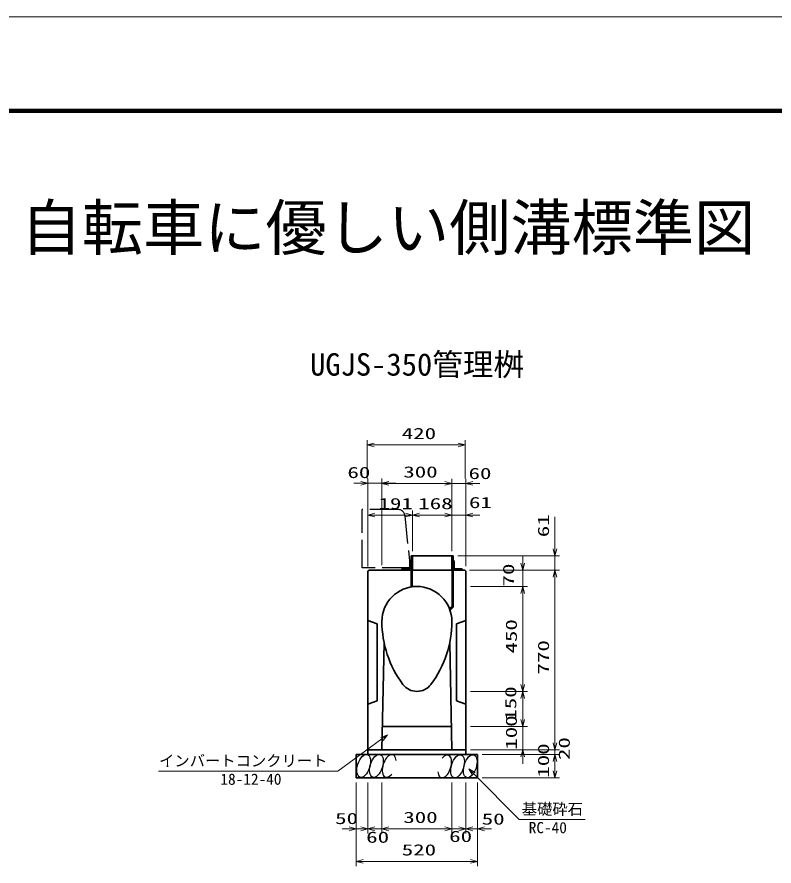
# Model space of a CAD drawing. Units: millimetres on the paper. Extents: x 0 to 841, y 0 to 594.
# Drawn here: x 333.7 to 496, y 412 to 594 of the extents above; entities that cross this region are included whole.
import ezdxf
from ezdxf.enums import TextEntityAlignment as Align

# ---------------------------------------------------------------- set-up
doc = ezdxf.new("R2010")
doc.units = ezdxf.units.MM
doc.linetypes.add('DASHED', pattern=[7.5, 6, -1.5])
for name, color, linetype, lineweight in [('D-STR-DIM（寸法）', 7, 'Continuous', 13), ('D-STR-HTXT(基礎砕石-旗)', 7, 'Continuous', 13), ('D-STR-HTXT（旗上げ）', 7, 'Continuous', 13), ('D-STR-STRF(グリ)', 7, 'Continuous', 25), ('D-STR-STRF(歩車)', 7, 'DASHED', 25), ('D-STR（構造物）', 1, 'Continuous', 35), ('D-TTL-LINE（区切線）', 7, 'Continuous', 18), ('D-TTL（外枠）', 2, 'Continuous', 140)]:
    doc.layers.add(name, color=color, linetype=linetype, lineweight=lineweight)
doc.layers.add('D-STR-TXT(文字)', color=7, linetype='Continuous')
doc.styles.add('ＭＳ ゴシック', font='')
doc.styles.get('ＭＳ ゴシック').set_extended_font_data('MS Gothic')

# ---------------------------------------------------------------- blocks, each defined once
blk = doc.blocks.new('_Open30')
at = {"color": 7, "linetype": 'Continuous', "lineweight": 13}
for p, q in [((-1, 0.2679), (0, 0)), ((0, 0), (-1, -0.2679)), ((0, 0), (-1, 0))]:
    blk.add_line(p, q, dxfattribs=at)

msp = doc.modelspace()

# ---------------------------------------------------------------- linework, layer by layer
at = {"layer": 'D-STR-DIM（寸法）'}
for p, q in [((408.819, 495.04), (408.819, 503.249)), ((429.819, 495.04), (429.819, 503.249)), ((410.319, 502.249), (428.319, 502.249)), ((407.444, 494.04), (405.944, 494.04)), ((408.944, 476.183), (408.944, 495.04)), ((408.944, 494.04), (411.944, 494.04)), ((411.944, 476.464), (411.944, 495.04)), ((411.944, 476.464), (411.944, 495.007)), ((413.444, 494.04), (414.944, 494.04)), ((413.444, 494.007), (425.444, 494.007)), ((425.444, 494.007), (423.944, 494.007)), ((426.944, 479.483), (426.944, 495.007)), ((426.944, 479.483), (426.944, 495.007)), ((426.944, 494.007), (429.944, 494.007)), ((429.944, 476.274), (429.944, 495.007)), ((431.444, 494.007), (432.944, 494.007)), ((408.944, 476.183), (408.944, 488.231)), ((418.494, 479.483), (418.494, 488.231)), ((418.494, 480.483), (418.494, 488.231)), ((426.894, 479.483), (426.894, 488.231)), ((426.894, 479.483), (426.894, 488.231)), ((429.944, 479.483), (429.944, 488.231)), ((410.444, 487.231), (416.994, 487.231)), ((419.994, 487.231), (425.394, 487.231)), ((425.394, 487.231), (423.894, 487.231)), ((426.894, 487.231), (429.944, 487.231)), ((431.444, 487.231), (432.944, 487.231)), ((449.022, 479.983), (449.022, 486.816)), ((428.194, 478.483), (450.022, 478.483)), ((442.136, 476.933), (442.136, 478.433)), ((449.022, 475.433), (449.022, 478.483)), ((430.694, 475.433), (450.022, 475.433)), ((430.694, 475.433), (443.136, 475.433)), ((431.284, 475.433), (450.022, 475.433)), ((442.136, 471.925), (442.136, 475.433)), ((449.022, 438.425), (449.022, 473.933)), ((449.022, 473.933), (449.022, 472.433)), ((430.944, 471.925), (443.136, 471.925)), ((430.944, 471.925), (443.136, 471.925)), ((442.136, 450.927), (442.136, 470.425)), ((442.136, 470.425), (442.136, 468.925)), ((430.944, 449.427), (443.136, 449.427)), ((430.944, 449.427), (443.136, 449.427)), ((442.136, 443.427), (442.136, 447.927)), ((442.136, 443.427), (442.136, 444.927)), ((430.944, 441.927), (443.136, 441.927)), ((430.944, 441.927), (443.136, 441.927)), ((442.136, 436.927), (442.136, 441.927)), ((449.022, 438.425), (449.022, 439.925)), ((430.944, 436.927), (443.136, 436.927)), ((430.944, 436.925), (450.022, 436.925)), ((430.944, 436.925), (450.022, 436.925)), ((449.022, 435.925), (449.022, 436.925)), ((433.444, 435.925), (450.022, 435.925)), ((433.444, 435.925), (450.022, 435.925)), ((442.136, 435.427), (442.136, 433.927)), ((449.022, 432.425), (449.022, 434.425)), ((449.022, 434.425), (449.022, 432.925)), ((406.444, 429.925), (406.444, 418.958)), ((408.944, 429.925), (408.944, 418.958)), ((408.944, 429.925), (408.944, 418.958)), ((411.944, 429.925), (411.944, 418.958)), ((411.944, 429.925), (411.944, 418.958)), ((426.944, 429.925), (426.944, 418.958)), ((426.944, 429.925), (426.944, 418.958)), ((429.944, 429.925), (429.944, 418.958)), ((429.944, 429.925), (429.944, 418.958)), ((432.444, 429.925), (432.444, 418.958)), ((433.444, 430.925), (450.022, 430.925)), ((404.944, 419.958), (403.444, 419.958)), ((407.444, 419.958), (405.944, 419.958)), ((406.444, 419.958), (408.944, 419.958)), ((406.444, 418.958), (406.444, 411.993)), ((408.944, 419.958), (411.944, 419.958)), ((410.444, 419.958), (411.944, 419.958)), ((413.444, 419.958), (414.944, 419.958)), ((413.444, 419.958), (425.444, 419.958)), ((425.444, 419.958), (423.944, 419.958)), ((426.944, 419.958), (429.944, 419.958)), ((428.444, 419.958), (426.944, 419.958)), ((429.944, 419.958), (432.444, 419.958)), ((431.444, 419.958), (432.944, 419.958)), ((432.444, 418.958), (432.444, 411.993)), ((433.944, 419.958), (435.444, 419.958)), ((407.944, 412.993), (430.944, 412.993))]:
    msp.add_line(p, q, dxfattribs=at)
at = {"layer": 'D-STR-HTXT(基礎砕石-旗)'}
msp.add_lwpolyline([(455.488, 421.953), (441.384, 421.953), (431.661, 431.769)], dxfattribs=at)
at = {"layer": 'D-STR-HTXT（旗上げ）'}
msp.add_lwpolyline([(364.079, 432.339), (402.524, 432.339), (411.953, 439.248)], dxfattribs=at)
at = {"layer": 'D-STR-STRF(グリ)'}
for centre, major_axis in [((408.039, 433.449), (0.79, 2.421)), ((410.76, 433.449), (0.79, 2.421)), ((428.148, 433.368), (-0.771, -2.427)), ((430.87, 433.39), (-0.771, -2.427))]:
    msp.add_ellipse(centre, major_axis=major_axis, ratio=0.5139, dxfattribs=at)
for centre, major_axis in [((413.501, 433.449), (0.79, 2.421)), ((425.408, 433.346), (-0.771, -2.427))]:
    msp.add_ellipse(centre, major_axis=major_axis, ratio=0.5139, start_param=5.3575563, end_param=10.3750652, dxfattribs=at)
at = {"layer": 'D-STR-STRF(歩車)'}
for p, q in [((407.73, 475.926), (407.73, 488.426)), ((415.373, 488.426), (407.73, 488.426)), ((416.865, 487.075), (417.98, 475.926)), ((417.98, 475.926), (407.73, 475.926))]:
    msp.add_line(p, q, dxfattribs=at)
msp.add_arc((415.373, 486.926), 1.5, 5.71077, 89.99998, dxfattribs=at)
at = {"layer": 'D-STR（構造物）'}
for p, q in [((417.944, 477.283), (417.944, 475.908)), ((418.194, 477.433), (418.094, 477.433)), ((418.194, 475.433), (418.194, 478.483)), ((418.194, 478.483), (427.194, 478.483)), ((418.494, 475.433), (418.494, 478.483)), ((426.894, 475.433), (426.894, 478.483)), ((427.194, 478.483), (427.194, 475.433)), ((427.194, 477.433), (427.294, 477.433)), ((427.444, 477.283), (427.444, 475.908)), ((409.194, 475.433), (408.944, 475.183)), ((408.944, 475.183), (408.944, 435.925)), ((409.194, 475.433), (427.194, 475.433)), ((416.344, 475.683), (417.719, 475.683)), ((418.194, 475.433), (418.194, 471.862)), ((418.419, 471.862), (418.419, 475.433)), ((426.969, 467.628), (426.969, 475.433)), ((429.694, 475.433), (426.969, 475.433)), ((427.194, 475.433), (427.194, 467.499)), ((427.669, 475.683), (429.044, 475.683)), ((429.194, 475.533), (429.194, 475.433)), ((429.944, 475.183), (429.694, 475.433)), ((429.944, 435.925), (429.944, 475.183)), ((418.194, 471.862), (418.419, 471.862)), ((426.454, 467.113), (426.969, 467.628)), ((426.631, 466.936), (426.454, 467.113)), ((427.194, 467.499), (426.631, 466.936)), ((410.944, 463.906), (408.944, 464.656)), ((427.944, 463.906), (429.944, 464.656)), ((410.944, 447.406), (410.944, 463.906)), ((427.944, 447.406), (427.944, 463.906)), ((412.42, 459.826), (411.944, 436.925)), ((426.467, 459.826), (426.944, 436.925)), ((408.944, 446.656), (410.944, 447.406)), ((429.944, 446.656), (427.944, 447.406)), ((412.048, 441.925), (426.84, 441.925)), ((408.944, 436.925), (429.944, 436.925)), ((408.944, 436.925), (429.944, 436.925)), ((406.444, 435.925), (432.444, 435.925)), ((406.444, 435.925), (406.444, 430.925)), ((432.444, 435.925), (432.444, 430.925)), ((406.444, 430.925), (432.444, 430.925))]:
    msp.add_line(p, q, dxfattribs=at)
for centre, radius, start, end in [((418.094, 477.283), 0.15, 90, 180), ((427.294, 477.283), 0.15, 0, 90), ((416.344, 475.533), 0.15, 90, 180), ((417.719, 475.908), 0.225, 270, 0), ((427.669, 475.908), 0.225, 180, 270), ((429.044, 475.533), 0.15, 0, 90), ((419.444, 464.425), 7.5, 0, 180), ((434.444, 464.425), 22.5, 180, 216.86989), ((404.444, 464.425), 22.5, 323.13008, 359.99998), ((419.444, 453.175), 3.75, 216.86989, 323.1301)]:
    msp.add_arc(centre, radius, start, end, dxfattribs=at)
at = {"layer": 'D-TTL-LINE（区切線）'}
msp.add_line((841, 594), (0, 594), dxfattribs=at)
at = {"layer": 'D-TTL（外枠）'}
msp.add_line((820.9, 573.9), (20.1, 573.9), dxfattribs=at)

# ---------------------------------------------------------------- block references
at = {"layer": 'D-STR-DIM（寸法）', "xscale": 1.5, "yscale": 1.5}
for p, rotation in [((408.819, 502.249), 180), ((411.944, 494.04), 180), ((411.944, 494.007), 180), ((429.944, 494.007), 180), ((408.944, 487.231), 180), ((418.494, 487.231), 180), ((429.944, 487.231), 180), ((449.022, 478.483), 270), ((442.136, 475.433), 270), ((449.022, 475.433), 90), ((449.022, 475.433), 90), ((442.136, 471.925), 90), ((442.136, 471.925), 90), ((442.136, 449.427), 270), ((442.136, 449.427), 90), ((442.136, 441.927), 270), ((442.136, 441.927), 270), ((442.136, 436.927), 90), ((449.022, 436.925), 270), ((449.022, 436.925), 270), ((449.022, 435.925), 90), ((449.022, 435.925), 90), ((449.022, 430.925), 270), ((408.944, 419.958), 180), ((411.944, 419.958), 180), ((411.944, 419.958), 180), ((429.944, 419.958), 180), ((432.444, 419.958), 180), ((406.444, 412.993), 180)]:
    msp.add_blockref('_Open30', p, dxfattribs=dict(at, rotation=rotation))
for p in [(429.819, 502.249), (408.944, 494.04), (426.944, 494.007), (426.944, 494.007), (418.494, 487.231), (426.894, 487.231), (426.894, 487.231), (406.444, 419.958), (408.944, 419.958), (426.944, 419.958), (426.944, 419.958), (429.944, 419.958), (432.444, 412.993)]:
    msp.add_blockref('_Open30', p, dxfattribs=at)
at = {"layer": 'D-STR-HTXT(基礎砕石-旗)', "xscale": 1.5, "yscale": 1.5, "rotation": 134.72505}
msp.add_blockref('_Open30', (430.606, 432.835), dxfattribs=at)
at = {"layer": 'D-STR-HTXT（旗上げ）', "xscale": 1.5, "yscale": 1.5, "rotation": 36.22839}
msp.add_blockref('_Open30', (413.163, 440.134), dxfattribs=at)

# ---------------------------------------------------------------- texts
at = {"layer": 'D-STR-DIM（寸法）', "style": 'ＭＳ ゴシック', "width": 1.5}
for s, p in [('420', (416.194, 502.786)), ('60', (404.555, 494.434)), ('300', (416.527, 494.544)), ('60', (430.514, 494.23)), ('191', (411.219, 487.768)), ('168', (419.736, 487.768)), ('61', (430.609, 487.991)), ('50', (401.918, 420.264)), ('300', (416.527, 420.496)), ('50', (433.337, 420.145)), ('60', (408.576, 416.252)), ('60', (426.366, 416.424)), ('520', (416.194, 413.53))]:
    msp.add_text(s, height=2.405, dxfattribs=at).set_placement(p, align=Align.BOTTOM_LEFT)
for s, p in [('61', (448.484, 482.483)), ('70', (440.995, 471.923)), ('450', (441.599, 457.551)), ('770', (448.484, 453.054)), ('150', (441.469, 443.151)), ('100', (441.599, 436.927)), ('20', (452.936, 434.707)), ('100', (448.484, 430.925))]:
    msp.add_text(s, height=2.405, rotation=90, dxfattribs=at).set_placement(p, align=Align.BOTTOM_LEFT)
at = {"layer": 'D-STR-HTXT(基礎砕石-旗)', "style": 'ＭＳ ゴシック'}
for s, p in [('基礎砕石', (441.92, 422.287)), ('RC-40', (443.408, 418.302))]:
    msp.add_text(s, height=2.405, dxfattribs=at).set_placement(p, align=Align.BOTTOM_LEFT)
at = {"layer": 'D-STR-HTXT（旗上げ）', "style": 'ＭＳ ゴシック'}
for s, p in [('インバートコンクリート', (364.187, 432.635)), ('18-12-40', (377.33, 428.688))]:
    msp.add_text(s, height=2.405, dxfattribs=at).set_placement(p, align=Align.BOTTOM_LEFT)
at = {"layer": 'D-STR-TXT(文字)', "style": 'ＭＳ ゴシック'}
for s, height, p in [('自転車に優しい側溝標準図', 9.621, (334.495, 541.167)), ('UGJS-350管理桝', 4.811, (396.544, 515.669))]:
    msp.add_text(s, height=height, dxfattribs=at).set_placement(p, align=Align.BOTTOM_LEFT)

doc.saveas('drawing.dxf')
